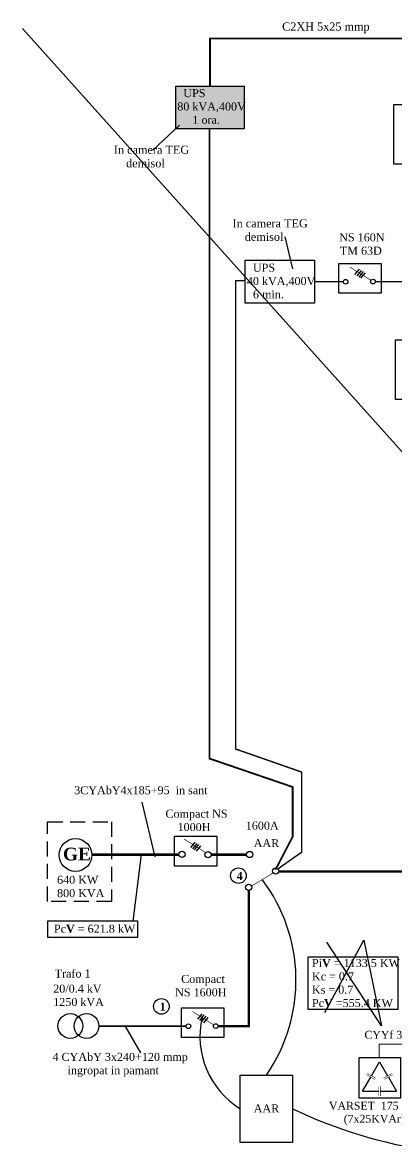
# Model space of a CAD drawing. Extents: x -12085 to 47, y -14993 to 123352.
# Drawn here: x -11870.49 to -11859.96, y -14906.16 to -14874.71 of the extents above; entities that cross this region are included whole.
import ezdxf

# ---------------------------------------------------------------- set-up
doc = ezdxf.new("R2010")
doc.units = 0
doc.header["$MEASUREMENT"] = 0
doc.linetypes.add('DASHED', pattern=[0.211667, 0.141111, -0.070556])
doc.linetypes.add('DOUBLE_DASHED', pattern=[1.093611, 0.529167, -0.211667, 0.141111, -0.211667])
doc.layers.add('Circuite', color=7, linetype='CONTINUOUS', lineweight=25)
doc.layers.add('ELECTRICAL', color=7, linetype='CONTINUOUS')
doc.layers.add('Texte', color=7, linetype='CONTINUOUS')

msp = doc.modelspace()

# ---------------------------------------------------------------- hatches: boundary and pattern name
at = {"layer": 'Circuite', "linetype": 'DASHED', "ltscale": 5, "true_color": 0xffe79e}
msp.add_hatch(color=41, dxfattribs=at).paths.add_polyline_path([(-11864.253, -14877.705), (-11864.253, -14876.503), (-11866.176, -14876.503), (-11866.176, -14877.705)])

# ---------------------------------------------------------------- linework, layer by layer
at = {"layer": 'Circuite', "linetype": 'Continuous', "ltscale": 5}
for p, q in [((-11826.367, -14924.085), (-11870.491, -14874.879)), ((-11861.983, -14902.553), (-11860.89, -14900.524)), ((-11860.89, -14900.524), (-11860.386, -14902.935)), ((-11860.386, -14902.935), (-11861.931, -14900.576)), ((-11867.611, -14902.934), (-11867.173, -14903.687))]:
    msp.add_line(p, q, dxfattribs=at)
at = {"layer": 'Circuite', "linetype": 'Continuous'}
for p, q in [((-11866.822, -14878.304), (-11866.068, -14877.594)), ((-11862.888, -14881.644), (-11863.103, -14880.736)), ((-11860.672, -14904.337), (-11860.444, -14903.942)), ((-11860.444, -14903.942), (-11860.216, -14904.337)), ((-11860.92, -14904.767), (-11860.692, -14904.372)), ((-11860.195, -14904.372), (-11859.967, -14904.767)), ((-11860.92, -14904.767), (-11860.464, -14904.767)), ((-11860.423, -14904.767), (-11859.967, -14904.767))]:
    msp.add_line(p, q, dxfattribs=at)
at = {"layer": 'Circuite', "linetype": 'Continuous', "flags": 128}
for points, const_width in [([(-11865.215, -14876.503), (-11865.215, -14875.164), (-11858.864, -14875.164)], 0.05), ([(-11863.372, -14898.541), (-11862.889, -14897.613), (-11862.889, -14896.213), (-11865.225, -14895.415), (-11865.225, -14877.705)], 0.05), ([(-11858.291, -14903.448), (-11860.454, -14903.448), (-11860.454, -14903.834)], 0.034), ([(-11860.692, -14904.372), (-11860.81, -14904.304), (-11860.575, -14904.44)], 0.0136), ([(-11860.672, -14904.336), (-11860.79, -14904.268), (-11860.554, -14904.404)], 0.0136), ([(-11860.723, -14904.307), (-11860.621, -14904.366)], 0.00681), ([(-11860.215, -14904.336), (-11860.097, -14904.268), (-11860.333, -14904.404)], 0.0136), ([(-11860.195, -14904.372), (-11860.077, -14904.304), (-11860.313, -14904.44)], 0.0136), ([(-11860.164, -14904.307), (-11860.267, -14904.366)], 0.00681), ([(-11860.744, -14904.342), (-11860.641, -14904.401)], 0.00681), ([(-11860.464, -14904.767), (-11860.464, -14904.63), (-11860.464, -14904.903)], 0.0136), ([(-11860.423, -14904.767), (-11860.423, -14904.63), (-11860.423, -14904.903)], 0.0136), ([(-11860.144, -14904.342), (-11860.246, -14904.401)], 0.00681), ([(-11860.464, -14904.707), (-11860.464, -14904.826)], 0.00681), ([(-11860.423, -14904.707), (-11860.423, -14904.826)], 0.00681)]:
    msp.add_lwpolyline(points, dxfattribs=dict(at, const_width=const_width))
at = {"layer": 'Circuite', "linetype": 'Continuous', "ltscale": 5, "const_width": 0.05, "flags": 128}
msp.add_lwpolyline([(-11865.892, -14902.938), (-11868.353, -14902.938)], dxfattribs=at)
at = {"layer": 'Circuite', "linetype": 'Continuous'}
msp.add_lwpolyline([(-11861.016, -14903.825), (-11859.857, -14903.825), (-11859.857, -14904.964), (-11861.016, -14904.964)], close=True, dxfattribs=at)
at = {"layer": 'Circuite', "linetype": 'Continuous', "ltscale": 5}
msp.add_lwpolyline([(-11864.362, -14904.317), (-11862.894, -14904.317), (-11862.894, -14906.209), (-11864.362, -14906.209)], close=True, dxfattribs=at)
at = {"layer": 'Circuite', "color": 1, "linetype": 'Continuous', "ltscale": 5}
for centre in [(-11864.415, -14898.707), (-11866.58, -14902.384)]:
    msp.add_circle(centre, 0.219, dxfattribs=at)
at = {"layer": 'Circuite', "linetype": 'Continuous', "ltscale": 5}
for centre in [(-11869.142, -14902.936), (-11868.687, -14902.936)]:
    msp.add_circle(centre, 0.349, dxfattribs=at)
for centre, radius, start, end in [((-11867.489, -14901.646), 4.694, 325.3292, 37.0621), ((-11863.121, -14903.239), 2.374, 166.8825, 238.485), ((-11857.004, -14892.891), 13.702, 244.5434, 278.418)]:
    msp.add_arc(centre, radius, start, end, dxfattribs=at)
at = {"layer": 'ELECTRICAL', "linetype": 'DOUBLE_DASHED'}
for p, q in [((-11861.135, -14881.802), (-11861.012, -14881.648)), ((-11861.074, -14881.838), (-11860.951, -14881.684)), ((-11861.021, -14881.87), (-11860.898, -14881.716)), ((-11860.967, -14881.906), (-11860.844, -14881.752)), ((-11865.756, -14897.917), (-11865.633, -14897.763)), ((-11865.699, -14897.953), (-11865.575, -14897.799)), ((-11865.646, -14897.985), (-11865.523, -14897.831)), ((-11865.591, -14898.02), (-11865.468, -14897.866)), ((-11865.559, -14902.745), (-11865.435, -14902.592)), ((-11865.497, -14902.779), (-11865.373, -14902.625)), ((-11865.444, -14902.811), (-11865.321, -14902.657)), ((-11865.389, -14902.847), (-11865.266, -14902.693))]:
    msp.add_line(p, q, dxfattribs=at)
at = {"layer": 'ELECTRICAL', "linetype": 'Continuous'}
for p, q in [((-11861.464, -14882.002), (-11861.464, -14882.002)), ((-11867.135, -14896.638), (-11866.761, -14898.18)), ((-11866.088, -14898.116), (-11866.088, -14898.116)), ((-11865.886, -14902.942), (-11865.886, -14902.942))]:
    msp.add_line(p, q, dxfattribs=at)
at = {"layer": 'ELECTRICAL', "color": 1, "linetype": 'Continuous'}
msp.add_line((-11867.373, -14899.994), (-11867.139, -14898.109), dxfattribs=at)
at = {"layer": 'ELECTRICAL', "linetype": 'Continuous'}
for points in [[(-11866.176, -14876.503), (-11864.253, -14876.503), (-11864.253, -14877.705), (-11866.176, -14877.705)], [(-11864.227, -14881.4), (-11862.271, -14881.4), (-11862.271, -14882.602), (-11864.227, -14882.602)], [(-11861.589, -14881.486), (-11860.399, -14881.486), (-11860.399, -14882.321), (-11861.589, -14882.321)], [(-11866.214, -14897.601), (-11865.024, -14897.601), (-11865.024, -14898.436), (-11866.214, -14898.436)], [(-11866.012, -14902.427), (-11864.822, -14902.427), (-11864.822, -14903.262), (-11866.012, -14903.262)]]:
    msp.add_lwpolyline(points, close=True, dxfattribs=at)
at = {"layer": 'ELECTRICAL', "color": 5, "linetype": 'Continuous'}
for points in [[(-11860.047, -14877.014), (-11857.267, -14877.014), (-11857.267, -14878.692), (-11860.047, -14878.692)], [(-11859.999, -14883.634), (-11857.22, -14883.634), (-11857.22, -14885.312), (-11859.999, -14885.312)]]:
    msp.add_lwpolyline(points, close=True, dxfattribs=at)
at = {"layer": 'ELECTRICAL', "linetype": 'Continuous', "flags": 128}
for points, const_width in [([(-11860.686, -14881.964), (-11861.283, -14881.588)], 0.018), ([(-11862.632, -14895.795), (-11864.493, -14895.145), (-11864.493, -14881.972), (-11864.235, -14881.972)], 0.04), ([(-11862.269, -14882.001), (-11861.465, -14882.001)], 0.036), ([(-11860.563, -14882.001), (-11856.894, -14882.001)], 0.036), ([(-11863.292, -14898.509), (-11862.632, -14898.045), (-11862.632, -14895.795)], 0.04), ([(-11865.345, -14898.054), (-11865.942, -14897.679)], 0.018), ([(-11868.547, -14898.116), (-11866.088, -14898.116)], 0.07), ([(-11865.181, -14898.116), (-11864.187, -14898.116)], 0.07), ([(-11863.431, -14898.629), (-11864.054, -14899.005)], 0.018), ([(-11863.286, -14898.588), (-11861.618, -14898.588)], 0.07), ([(-11861.618, -14898.588), (-11856.88, -14898.588)], 0.07), ([(-11864.975, -14902.941), (-11864.975, -14902.941), (-11864.975, -14902.941), (-11864.123, -14902.941), (-11864.123, -14899.109)], 0.07), ([(-11865.108, -14902.905), (-11865.706, -14902.529)], 0.018)]:
    msp.add_lwpolyline(points, dxfattribs=dict(at, const_width=const_width))
at = {"layer": 'ELECTRICAL', "linetype": 'DASHED', "ltscale": 3}
msp.add_lwpolyline([(-11869.78, -14897.189), (-11867.985, -14897.189), (-11867.985, -14899.436), (-11869.78, -14899.436)], close=True, dxfattribs=at)
at = {"layer": 'ELECTRICAL', "color": 1, "linetype": 'Continuous'}
for points in [[(-11869.778, -14899.977), (-11867.252, -14899.977), (-11867.252, -14900.449), (-11869.778, -14900.449)], [(-11862.456, -14900.989), (-11859.93, -14900.989), (-11859.93, -14902.476), (-11862.456, -14902.476)]]:
    msp.add_lwpolyline(points, close=True, dxfattribs=at)
at = {"layer": 'ELECTRICAL', "linetype": 'Continuous'}
for centre, radius in [((-11861.399, -14882.001), 0.0662), ((-11860.63, -14881.999), 0.0662), ((-11868.997, -14898.126), 0.46), ((-11866.001, -14898.106), 0.0874), ((-11865.268, -14898.114), 0.0874), ((-11864.1, -14898.112), 0.0874), ((-11863.366, -14898.576), 0.0874), ((-11864.123, -14899.033), 0.0874), ((-11865.821, -14902.942), 0.0662), ((-11865.052, -14902.94), 0.0662)]:
    msp.add_circle(centre, radius, dxfattribs=at)

# ---------------------------------------------------------------- texts
at = {"layer": 'Circuite', "linetype": 'DOUBLE_DASHED', "insert": (-11860.869, -14903.072), "char_height": 0.22, "width": 3.78875, "attachment_point": 1}
msp.add_mtext('{\\fTimes New Roman|b0|i0|c0|p18;CYYf 3x240+120}', dxfattribs=at)
at = {"layer": 'Circuite', "linetype": 'Continuous', "insert": (-11861.867, -14905.068), "char_height": 0.22, "width": 2.83991, "attachment_point": 1}
msp.add_mtext('{\\fTimes New Roman|b0|i0|c0|p18;VARSET  175 KVAr\\P     (7x25KVAr)}', dxfattribs=at)
at = {"layer": 'ELECTRICAL', "linetype": 'DOUBLE_DASHED', "attachment_point": 1}
for s, insert, char_height, width in [('{\\fTimes New Roman|b0|i0|c0|p18;C2XH 5x25 mmp}', (-11863.185, -14874.71), 0.22748, 5.06517), ('{\\fTimes New Roman|b0|i0|c0|p18;3CYAbY4x185+95  in sant}', (-11869.033, -14896.192), 0.22501, 5.01036), ('{\\fTimes New Roman|b0|i0|c0|p18;4 CYAbY 3x240+120 mmp\\P     ingropat in pamant}', (-11869.644, -14903.692), 0.22501, 5.01036)]:
    msp.add_mtext(s, dxfattribs=dict(at, insert=insert, char_height=char_height, width=width))
at = {"layer": 'ELECTRICAL', "linetype": 'Continuous', "attachment_point": 1}
for s, insert, char_height, width in [('{\\fTimes New Roman|b0|i0|c0|p18;  UPS\\P80 kVA,400V\\P     1 ora.}', (-11866.133, -14876.585), 0.22501, 2.52485), ('\\pt2.5022;{\\fTimes New Roman|b0|i0|c0|p18;In camera TEG \\P    demisol}', (-11867.917, -14878.177), 0.22748, 6.40415), ('\\pt2.5022;{\\fTimes New Roman|b0|i0|c0|p18;In camera TEG \\P    demisol}', (-11864.58, -14880.246), 0.22748, 6.40415), ('{\\fTimes New Roman|b0|i0|c0|p18;  \\H1.1201x;NS 160N \\P  TM 63D}', (-11861.731, -14880.641), 0.20089, 6.40415), ('{\\fTimes New Roman|b0|i0|c0|p18;  UPS\\P40 kVA,400V\\P  6 min.}', (-11864.176, -14881.494), 0.22501, 1.95916), ('{\\fTimes New Roman|b0|i0|c0|p18;1600A}', (-11864.207, -14897.187), 0.22501, 9.53969), ('\\fTimes New Roman|b0|i0|c0|p18;AAR', (-11863.984, -14897.68), 0.22501, 0.72545), ('\\fTimes New Roman|b1|i0|c0|p18;GE', (-11869.349, -14897.919), 0.36002, 0.78845), ('{\\fTimes New Roman|b1|i0|c0|p18;\\C1;4}', (-11864.462, -14898.603), 0.22501, 0.72545), ('{\\fTimes New Roman|b0|i0|c0|p18;640 KW\\P800 KVA}', (-11869.515, -14898.712), 0.22501, 1.39912), ('{\\fTimes New Roman|b0|i0|c0|p18;\\C1;Pc\\fTimes New Roman|b1|i0|c0|p18;V\\fTimes New Roman|b0|i0|c0|p18; = 621.8 kW}', (-11869.603, -14900.087), 0.225015, 3.27837), ('{\\fTimes New Roman|b0|i0|c0|p18;\\C1;Pi\\fTimes New Roman|b1|i0|c0|p18;V\\fTimes New Roman|b0|i0|c0|p18; = 1133.5 KW\\PKc = 0.7\\PKs = 0.7\\PPc\\fTimes New Roman|b1|i0|c0|p18;V\\fTimes New Roman|b0|i0|c0|p18; =555.4 KW}', (-11862.346, -14901.052), 0.225015, 3.27837), ('{\\fTimes New Roman|b0|i0|c0|p18;Trafo 1}', (-11869.583, -14901.347), 0.22501, 9.53969), ('{\\fTimes New Roman|b1|i0|c0|p18;\\C1;1}', (-11866.628, -14902.28), 0.22501, 0.72545), ('\\fTimes New Roman|b0|i0|c0|p18;AAR', (-11863.984, -14905.141), 0.22501, 0.72545)]:
    msp.add_mtext(s, dxfattribs=dict(at, insert=insert, char_height=char_height, width=width))
at = {"layer": 'Texte', "linetype": 'Continuous', "char_height": 0.22501, "attachment_point": 1}
for s, insert, width in [('{\\fTimes New Roman|b0|i0|c0|p18;Compact NS \\P    1000H}', (-11866.466, -14896.852), 2.4893), ('{\\fTimes New Roman|b0|i0|c0|p18;  Compact \\PNS 1600H}', (-11866.195, -14901.5), 1.89523), ('{\\fTimes New Roman|b0|i0|c0|p18;20/0.4 kV\\P1250 kVA}', (-11869.623, -14901.773), 1.89523)]:
    msp.add_mtext(s, dxfattribs=dict(at, insert=insert, width=width))

doc.saveas('drawing.dxf')
